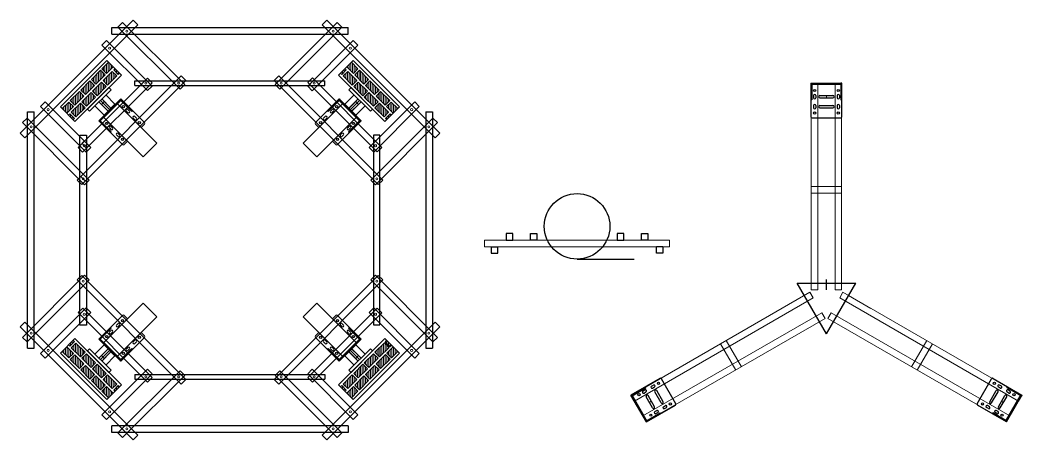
# Model space of a CAD drawing. Header units: millimetres. Extents: x -15418 to 43885, y -27590 to 23052.
# Drawn here: x 25595 to 27536, y 18438 to 19252 of the extents above; entities that cross this region are included whole.
import ezdxf

# ---------------------------------------------------------------- set-up
doc = ezdxf.new("R2010")
doc.units = ezdxf.units.MM
doc.header["$LTSCALE"] = 0.5
doc.layers.get('0').update_dxf_attribs({"lineweight": 5})
doc.layers.get('Defpoints').update_dxf_attribs({"color": 4})
for name, color, linetype in [('Layer1', 1, 'Continuous'), ('Layer2', 2, 'Continuous'), ('Layer3', 9, 'Continuous'), ('Layer4', 6, 'Continuous')]:
    doc.layers.add(name, color=color, linetype=linetype)
for name, color, linetype, lineweight in [('Layer5', 51, 'Continuous', 5), ('Layer8', 7, 'Continuous', 5), ('Layer9', 3, 'Continuous', 5)]:
    doc.layers.add(name, color=color, linetype=linetype, lineweight=lineweight)
pattern_1 = [(90, (20066.9084, -8434.1395), (-3.175, 2e-16), [])]

msp = doc.modelspace()

# ---------------------------------------------------------------- hatches: boundary and pattern name
at = {"layer": 'Layer5', "transparency": 33554661}
h = msp.add_hatch(dxfattribs=at)
h.set_pattern_fill('ANSI31', color=256, angle=45)
h.set_pattern_definition(pattern_1)
h.paths.add_polyline_path([(25698.408, 19084.0081), (25689.5691, 19092.847), (25676.8412, 19080.119), (25685.68, 19071.2802)])
h.paths.add_polyline_path([(25718.9141, 19104.5142), (25710.0752, 19113.3531), (25692.3976, 19095.6754), (25701.2364, 19086.8366)])
h.paths.add_polyline_path([(25712.1965, 19090.7256), (25694.5189, 19073.048), (25703.3577, 19064.2091), (25721.0354, 19081.8868)])
h.paths.add_polyline_path([(25741.5415, 19102.3929), (25732.7026, 19111.2317), (25715.025, 19093.5541), (25723.8638, 19084.7152)])
h.paths.add_polyline_path([(25712.9036, 19116.1815), (25721.7425, 19107.3427), (25739.4202, 19125.0203), (25730.5813, 19133.8592)])
h.paths.add_polyline_path([(25735.5311, 19114.0602), (25744.3699, 19105.2213), (25762.0476, 19122.899), (25753.2087, 19131.7378)])
h.paths.add_polyline_path([(25733.4097, 19136.6876), (25742.2486, 19127.8487), (25759.9262, 19145.5264), (25751.0874, 19154.3653)])
h.paths.add_polyline_path([(25756.0372, 19134.5663), (25764.876, 19125.7274), (25782.5537, 19143.4051), (25773.7148, 19152.2439)])
h.paths.add_polyline_path([(25753.9158, 19157.1937), (25762.7547, 19148.3548), (25775.4826, 19161.0828), (25766.6438, 19169.9216)])
h.paths.add_polyline_path([(25779.0181, 19157.5472), (25776.5433, 19155.0724), (25785.3821, 19146.2335), (25787.857, 19148.7084)])
h.paths.add_polyline_path([(25691.6904, 19070.2195), (25689.2156, 19067.7447), (25698.0544, 19058.9058), (25700.5293, 19061.3807)])
h = msp.add_hatch(dxfattribs=at)
h.set_pattern_fill('ANSI31', color=256, angle=45)
h.set_pattern_definition(pattern_1)
h.paths.add_polyline_path([(26317.9513, 19071.2802), (26326.7901, 19080.119), (26314.0622, 19092.847), (26305.2234, 19084.0081)])
h.paths.add_polyline_path([(26302.3949, 19086.8366), (26311.2338, 19095.6754), (26293.5561, 19113.3531), (26284.7173, 19104.5142)])
h.paths.add_polyline_path([(26282.596, 19081.8868), (26300.2736, 19064.2091), (26309.1125, 19073.048), (26291.4348, 19090.7256)])
h.paths.add_polyline_path([(26279.7675, 19084.7152), (26288.6064, 19093.5541), (26270.9287, 19111.2317), (26262.0899, 19102.3929)])
h.paths.add_polyline_path([(26273.05, 19133.8592), (26264.2112, 19125.0203), (26281.8888, 19107.3427), (26290.7277, 19116.1815)])
h.paths.add_polyline_path([(26250.4226, 19131.7378), (26241.5838, 19122.899), (26259.2614, 19105.2213), (26268.1003, 19114.0602)])
h.paths.add_polyline_path([(26252.5439, 19154.3653), (26243.7051, 19145.5264), (26261.3828, 19127.8487), (26270.2216, 19136.6876)])
h.paths.add_polyline_path([(26221.0777, 19143.4051), (26238.7553, 19125.7274), (26247.5942, 19134.5663), (26229.9165, 19152.2439)])
h.paths.add_polyline_path([(26236.9876, 19169.9216), (26228.1487, 19161.0828), (26240.8767, 19148.3548), (26249.7155, 19157.1937)])
h.paths.add_polyline_path([(26215.7744, 19148.7084), (26218.2492, 19146.2335), (26227.0881, 19155.0724), (26224.6132, 19157.5472)])
h.paths.add_polyline_path([(26303.1021, 19061.3807), (26305.5769, 19058.9058), (26314.4158, 19067.7447), (26311.9409, 19070.2195)])
h = msp.add_hatch(dxfattribs=at)
h.set_pattern_fill('ANSI31', color=256, angle=45)
h.set_pattern_definition(pattern_1)
h.paths.add_polyline_path([(25685.68, 18618.9334), (25676.8412, 18610.0946), (25689.5691, 18597.3667), (25698.408, 18606.2055)])
h.paths.add_polyline_path([(25701.2364, 18603.3771), (25692.3976, 18594.5382), (25710.0752, 18576.8606), (25718.9141, 18585.6994)])
h.paths.add_polyline_path([(25721.0354, 18608.3268), (25703.3577, 18626.0045), (25694.5189, 18617.1657), (25712.1965, 18599.488)])
h.paths.add_polyline_path([(25723.8638, 18605.4984), (25715.025, 18596.6596), (25732.7026, 18578.9819), (25741.5415, 18587.8207)])
h.paths.add_polyline_path([(25730.5813, 18556.3545), (25739.4202, 18565.1933), (25721.7425, 18582.871), (25712.9036, 18574.0321)])
h.paths.add_polyline_path([(25753.2087, 18558.4758), (25762.0476, 18567.3146), (25744.3699, 18584.9923), (25735.5311, 18576.1535)])
h.paths.add_polyline_path([(25751.0874, 18535.8484), (25759.9262, 18544.6872), (25742.2486, 18562.3649), (25733.4097, 18553.526)])
h.paths.add_polyline_path([(25782.5537, 18546.8085), (25764.876, 18564.4862), (25756.0372, 18555.6474), (25773.7148, 18537.9697)])
h.paths.add_polyline_path([(25766.6438, 18520.292), (25775.4826, 18529.1309), (25762.7547, 18541.8588), (25753.9158, 18533.02)])
h.paths.add_polyline_path([(25787.857, 18541.5052), (25785.3821, 18543.9801), (25776.5433, 18535.1413), (25779.0181, 18532.6664)])
h.paths.add_polyline_path([(25700.5293, 18628.8329), (25698.0544, 18631.3078), (25689.2156, 18622.469), (25691.6904, 18619.9941)])
h = msp.add_hatch(dxfattribs=at)
h.set_pattern_fill('ANSI31', color=256, angle=45)
h.set_pattern_definition(pattern_1)
h.paths.add_polyline_path([(26317.9513, 18618.9334), (26326.7901, 18610.0946), (26314.0622, 18597.3667), (26305.2234, 18606.2055)])
h.paths.add_polyline_path([(26302.3949, 18603.3771), (26311.2338, 18594.5382), (26293.5561, 18576.8606), (26284.7173, 18585.6994)])
h.paths.add_polyline_path([(26282.596, 18608.3268), (26300.2736, 18626.0045), (26309.1125, 18617.1657), (26291.4348, 18599.488)])
h.paths.add_polyline_path([(26279.7675, 18605.4984), (26288.6064, 18596.6596), (26270.9287, 18578.9819), (26262.0899, 18587.8207)])
h.paths.add_polyline_path([(26273.05, 18556.3545), (26264.2112, 18565.1933), (26281.8888, 18582.871), (26290.7277, 18574.0321)])
h.paths.add_polyline_path([(26250.4226, 18558.4758), (26241.5838, 18567.3146), (26259.2614, 18584.9923), (26268.1003, 18576.1535)])
h.paths.add_polyline_path([(26252.5439, 18535.8484), (26243.7051, 18544.6872), (26261.3828, 18562.3649), (26270.2216, 18553.526)])
h.paths.add_polyline_path([(26221.0777, 18546.8085), (26238.7553, 18564.4862), (26247.5942, 18555.6474), (26229.9165, 18537.9697)])
h.paths.add_polyline_path([(26236.9876, 18520.292), (26228.1487, 18529.1309), (26240.8767, 18541.8588), (26249.7155, 18533.02)])
h.paths.add_polyline_path([(26215.7744, 18541.5052), (26218.2492, 18543.9801), (26227.0881, 18535.1413), (26224.6132, 18532.6664)])
h.paths.add_polyline_path([(26303.1021, 18628.8329), (26305.5769, 18631.3078), (26314.4158, 18622.469), (26311.9409, 18619.9941)])

# ---------------------------------------------------------------- linework, layer by layer
at = {"transparency": 33554661}
for p, q in [((25725.6316, 19079.4119), (25767.3509, 19121.1312)), ((25771.5935, 19116.8886), (25767.3509, 19121.1312)), ((26232.0378, 19116.8886), (26236.2805, 19121.1312)), ((26277.9998, 19079.4119), (26236.2805, 19121.1312)), ((27127.9061, 19129.3126), (27127.9061, 18729.3126)), ((27127.9061, 19129.3126), (27140.6061, 19129.3126)), ((27140.6061, 19129.3126), (27140.6061, 18729.3126)), ((27173.9061, 19129.3126), (27173.9061, 18729.3126)), ((27186.6061, 19129.3126), (27173.9061, 19129.3126)), ((27186.6061, 19129.3126), (27186.6061, 18729.3126)), ((25729.8742, 19075.1693), (25771.5935, 19116.8886)), ((25761.3405, 19106.6355), (25779.0181, 19088.9579)), ((26242.2909, 19106.6355), (26224.6132, 19088.9579)), ((26273.7571, 19075.1693), (26232.0378, 19116.8886)), ((27157.2561, 19105.3126), (27157.2561, 19101.0126)), ((25725.6316, 19079.4119), (25729.8742, 19075.1693)), ((25740.1273, 19085.4223), (25757.8049, 19067.7447)), ((25750.7339, 19096.0289), (25768.4115, 19078.3513)), ((25757.8049, 19067.7447), (25779.0181, 19088.9579)), ((26245.8264, 19067.7447), (26224.6132, 19088.9579)), ((26252.8975, 19096.0289), (26235.2198, 19078.3513)), ((26263.5041, 19085.4223), (26245.8264, 19067.7447)), ((26277.9998, 19079.4119), (26273.7571, 19075.1693)), ((25719.6813, 19017.3568), (25710.7011, 19008.3765)), ((25715.1912, 19012.8666), (25724.1715, 19003.8864)), ((25717.333, 18953.3799), (25708.3528, 18944.3997)), ((25712.8429, 18948.8898), (25721.8231, 18939.9095)), ((27127.9061, 18729.3126), (27140.6061, 18729.3126)), ((27186.6061, 18729.3126), (27173.9061, 18729.3126)), ((26778.8504, 18524.7304), (27125.2606, 18724.7304)), ((26785.2004, 18513.7319), (27131.6106, 18713.7319)), ((27125.2606, 18724.7304), (27131.6106, 18713.7319)), ((27189.2516, 18724.7304), (27182.9016, 18713.7319)), ((27529.3117, 18513.7319), (27182.9016, 18713.7319)), ((27535.6617, 18524.7304), (27189.2516, 18724.7304)), ((26801.8504, 18484.8933), (27148.2606, 18684.8933)), ((26808.2004, 18473.8947), (27154.6106, 18673.8947)), ((27154.6106, 18673.8947), (27148.2606, 18684.8933)), ((27159.9016, 18673.8947), (27166.2516, 18684.8933)), ((27506.3117, 18473.8947), (27159.9016, 18673.8947)), ((27512.6617, 18484.8933), (27166.2516, 18684.8933)), ((25725.6316, 18610.8017), (25729.8742, 18615.0443)), ((25729.8742, 18615.0443), (25771.5935, 18573.325)), ((25740.1273, 18604.7913), (25757.8049, 18622.469)), ((25757.8049, 18622.469), (25779.0181, 18601.2558)), ((26245.8264, 18622.469), (26224.6132, 18601.2558)), ((26273.7571, 18615.0443), (26232.0378, 18573.325)), ((26263.5041, 18604.7913), (26245.8264, 18622.469)), ((26277.9998, 18610.8017), (26273.7571, 18615.0443)), ((25725.6316, 18610.8017), (25767.3509, 18569.0824)), ((25750.7339, 18594.1847), (25768.4115, 18611.8624)), ((25761.3405, 18583.5781), (25779.0181, 18601.2558)), ((26242.2909, 18583.5781), (26224.6132, 18601.2558)), ((26252.8975, 18594.1847), (26235.2198, 18611.8624)), ((26277.9998, 18610.8017), (26236.2805, 18569.0824)), ((25771.5935, 18573.325), (25767.3509, 18569.0824)), ((26232.0378, 18573.325), (26236.2805, 18569.0824)), ((26778.8504, 18524.7304), (26785.2004, 18513.7319)), ((27535.6617, 18524.7304), (27529.3117, 18513.7319)), ((26814.31, 18511.3126), (26818.0339, 18513.4626)), ((27500.2021, 18511.3126), (27496.4782, 18513.4626)), ((26808.2004, 18473.8947), (26801.8504, 18484.8933)), ((27506.3117, 18473.8947), (27512.6617, 18484.8933))]:
    msp.add_line(p, q, dxfattribs=at)
for centre in [(25801.8463, 19230.266), (26201.785, 19230.266), (25768.6836, 19197.1035), (26234.9477, 19197.1035), (25838.6861, 19129.4014), (25902.5228, 19129.5892), (26101.1085, 19129.5892), (26164.9797, 19129.4605), (25649.8189, 19078.2389), (26353.8124, 19078.2389), (25616.6564, 19045.0763), (26386.975, 19045.0763), (25719.6813, 19008.3765), (26283.95, 19008.3765), (25717.333, 18944.3997), (26286.2983, 18944.3997), (25717.333, 18745.814), (26286.2983, 18745.814), (25719.6813, 18681.8371), (26283.95, 18681.8371), (25616.6564, 18645.1373), (26386.975, 18645.1373), (25649.8189, 18611.9747), (26353.8124, 18611.9747), (25838.6861, 18560.8123), (25902.5228, 18560.6245), (26101.1085, 18560.6245), (26164.9797, 18560.7531), (25768.6836, 18493.1101), (26234.9477, 18493.1101), (25801.8463, 18459.9477), (26201.785, 18459.9477)]:
    msp.add_circle(centre, 2, dxfattribs=at)
at = {"layer": 'Defpoints', "color": 85, "true_color": 0x58ba48, "transparency": 33554661}
for p, q in [((25595.1639, 19032.5556), (25814.3631, 19251.7627)), ((25604.14, 19023.5794), (25823.345, 19242.7809)), ((25823.3451, 19242.7807), (25814.3583, 19251.7675)), ((25705.8501, 18941.897), (25907.3757, 19143.4223)), ((26297.7816, 18941.8968), (26096.2562, 19143.4222)), ((25714.8303, 18932.9167), (25916.3559, 19134.442)), ((26288.8014, 18932.9165), (26087.2759, 19134.442)), ((25595.1639, 19032.5556), (25604.1441, 19023.5753)), ((25714.8303, 18757.2969), (25916.3559, 18555.7716)), ((26288.8014, 18757.2971), (26087.2759, 18555.7717)), ((25705.8501, 18748.3166), (25907.3757, 18546.7913)), ((26297.7816, 18748.3168), (26096.2562, 18546.7914))]:
    msp.add_line(p, q, dxfattribs=at)
at = {"layer": 'Defpoints', "transparency": 33554661}
for p, q in [((26145.247, 19225.0738), (26145.247, 19225.0738)), ((25763.1082, 19173.4571), (25673.3057, 19083.6546)), ((25791.3925, 19145.1729), (25763.1082, 19173.4571)), ((26212.2388, 19145.1729), (26240.5231, 19173.4571)), ((26330.3257, 19083.6546), (26240.5231, 19173.4571)), ((25701.5899, 19055.3703), (25791.3925, 19145.1729)), ((25701.5899, 19055.3703), (25791.3925, 19145.1729)), ((26212.2388, 19145.1729), (26302.0414, 19055.3703)), ((27127.2561, 19129.3126), (27127.2561, 19064.6026)), ((27127.2561, 19129.3126), (27187.2561, 19129.3126)), ((27127.2561, 19129.3126), (27129.2561, 19129.3126)), ((27127.2561, 19127.3126), (27187.2561, 19127.3126)), ((27129.2561, 19129.3126), (27129.2561, 19097.3126)), ((27146.2561, 19127.3126), (27146.2561, 19129.3126)), ((27168.2561, 19127.3126), (27168.2561, 19129.3126)), ((27187.2561, 19129.3126), (27185.2561, 19129.3126)), ((27185.2561, 19129.3126), (27185.2561, 19097.3126)), ((27187.2561, 19064.6026), (27187.2561, 19129.3126)), ((25747.9054, 19056.431), (25790.3318, 19098.8574)), ((25790.3318, 19098.8574), (25788.9176, 19097.4432)), ((25836.0887, 19053.1005), (25790.3318, 19098.8574)), ((26167.5426, 19053.1005), (26213.2995, 19098.8574)), ((26255.7259, 19056.431), (26213.2995, 19098.8574)), ((26213.2995, 19098.8574), (26214.7137, 19097.4432)), ((27132.1061, 19105.3126), (27132.1061, 19101.0126)), ((27136.4061, 19105.3126), (27136.4061, 19101.0126)), ((27144.7561, 19105.3126), (27169.7561, 19105.3126)), ((27144.7561, 19101.0126), (27169.7561, 19101.0126)), ((27178.1061, 19105.3126), (27178.1061, 19101.0126)), ((27182.4061, 19105.3126), (27182.4061, 19101.0126)), ((25673.3057, 19083.6546), (25701.5899, 19055.3703)), ((25749.3196, 19055.0168), (25791.7461, 19097.4432)), ((25778.311, 19084.0081), (25776.8968, 19085.4223)), ((25788.9176, 19097.4432), (25811.545, 19074.8157)), ((25803.8729, 19078.4573), (25806.9135, 19075.4168)), ((26214.7137, 19097.4432), (26192.0863, 19074.8157)), ((26199.7584, 19078.4573), (26196.7178, 19075.4168)), ((26254.3117, 19055.0168), (26211.8853, 19097.4432)), ((26225.3203, 19084.0081), (26226.7345, 19085.4223)), ((26330.3257, 19083.6546), (26302.0414, 19055.3703)), ((27129.2561, 19097.3126), (27127.2561, 19097.3126)), ((27132.1061, 19086.0126), (27132.1061, 19081.7126)), ((27136.4061, 19086.0126), (27136.4061, 19081.7126)), ((27144.7561, 19086.0126), (27169.7561, 19086.0126)), ((27144.7561, 19081.7126), (27169.7561, 19081.7126)), ((27178.1061, 19086.0126), (27178.1061, 19081.7126)), ((27182.4061, 19086.0126), (27182.4061, 19081.7126)), ((27185.2561, 19097.3126), (27187.2561, 19097.3126)), ((25762.7547, 19068.4518), (25761.3405, 19069.866)), ((25800.8324, 19075.4168), (25803.8729, 19072.3762)), ((25811.545, 19074.8157), (25812.9593, 19076.23)), ((25814.4795, 19061.7696), (25817.5201, 19058.7291)), ((25817.5201, 19064.8102), (25820.5607, 19061.7696)), ((26186.1112, 19064.8102), (26183.0707, 19061.7696)), ((26189.1518, 19061.7696), (26186.1112, 19058.7291)), ((26192.0863, 19074.8157), (26190.6721, 19076.23)), ((26202.799, 19075.4168), (26199.7584, 19072.3762)), ((26240.8767, 19068.4518), (26242.2909, 19069.866)), ((27129.4061, 19062.4526), (27185.1061, 19062.4526)), ((25747.9054, 19056.431), (25749.3196, 19057.8452)), ((25747.9054, 19056.431), (25793.6623, 19010.6741)), ((25749.3196, 19057.8452), (25771.9471, 19035.2178)), ((25768.3055, 19042.8899), (25771.346, 19039.8493)), ((25771.346, 19045.9304), (25774.3866, 19042.8899)), ((25829.5833, 19043.5545), (25836.0887, 19050.0599)), ((26174.048, 19043.5545), (26167.5426, 19050.0599)), ((26255.7259, 19056.431), (26209.969, 19010.6741)), ((26232.2853, 19045.9304), (26229.2447, 19042.8899)), ((26254.3117, 19057.8452), (26231.6843, 19035.2178)), ((26235.3259, 19042.8899), (26232.2853, 19039.8493)), ((26255.7259, 19056.431), (26254.3117, 19057.8452)), ((25771.9471, 19035.2178), (25770.5329, 19033.8035)), ((25781.9526, 19029.2427), (25784.9932, 19026.2021)), ((25784.9932, 19032.2833), (25788.0337, 19029.2427)), ((26218.6381, 19032.2833), (26215.5976, 19029.2427)), ((26221.6787, 19029.2427), (26218.6381, 19026.2021)), ((26231.6843, 19035.2178), (26233.0985, 19033.8035)), ((25796.7029, 19010.6741), (25803.2083, 19017.1795)), ((26206.9285, 19010.6741), (26200.4231, 19017.1795)), ((25747.9054, 18633.7827), (25793.6623, 18679.5395)), ((25796.7029, 18679.5395), (25803.2083, 18673.0342)), ((26206.9285, 18679.5395), (26200.4231, 18673.0342)), ((26255.7259, 18633.7827), (26209.969, 18679.5395)), ((25749.3196, 18632.3685), (25771.9471, 18654.9959)), ((25771.9471, 18654.9959), (25770.5329, 18656.4101)), ((25781.9526, 18660.9709), (25784.9932, 18664.0115)), ((25784.9932, 18657.9304), (25788.0337, 18660.9709)), ((26218.6381, 18657.9304), (26215.5976, 18660.9709)), ((26221.6787, 18660.9709), (26218.6381, 18664.0115)), ((26231.6843, 18654.9959), (26233.0985, 18656.4101)), ((26254.3117, 18632.3685), (26231.6843, 18654.9959)), ((25673.3057, 18606.5591), (25701.5899, 18634.8433)), ((25701.5899, 18634.8433), (25791.3925, 18545.0408)), ((25701.5899, 18634.8433), (25791.3925, 18545.0408)), ((25747.9054, 18633.7827), (25790.3318, 18591.3563)), ((25747.9054, 18633.7827), (25749.3196, 18632.3685)), ((25749.3196, 18635.1969), (25791.7461, 18592.7705)), ((25768.3055, 18647.3238), (25771.346, 18650.3643)), ((25771.346, 18644.2832), (25774.3866, 18647.3238)), ((25836.0887, 18637.1131), (25790.3318, 18591.3563)), ((25829.5833, 18646.6591), (25836.0887, 18640.1537)), ((26174.048, 18646.6591), (26167.5426, 18640.1537)), ((26167.5426, 18637.1131), (26213.2995, 18591.3563)), ((26254.3117, 18635.1969), (26211.8853, 18592.7705)), ((26302.0414, 18634.8433), (26212.2388, 18545.0408)), ((26255.7259, 18633.7827), (26213.2995, 18591.3563)), ((26232.2853, 18644.2832), (26229.2447, 18647.3238)), ((26235.3259, 18647.3238), (26232.2853, 18650.3643)), ((26255.7259, 18633.7827), (26254.3117, 18632.3685)), ((26330.3257, 18606.5591), (26302.0414, 18634.8433)), ((25762.7547, 18621.7619), (25761.3405, 18620.3476)), ((25788.9176, 18592.7705), (25811.545, 18615.3979)), ((25800.8324, 18614.7969), (25803.8729, 18617.8374)), ((25803.8729, 18611.7563), (25806.9135, 18614.7969)), ((25811.545, 18615.3979), (25812.9593, 18613.9837)), ((25814.4795, 18628.444), (25817.5201, 18631.4846)), ((25817.5201, 18625.4035), (25820.5607, 18628.444)), ((26186.1112, 18625.4035), (26183.0707, 18628.444)), ((26189.1518, 18628.444), (26186.1112, 18631.4846)), ((26192.0863, 18615.3979), (26190.6721, 18613.9837)), ((26214.7137, 18592.7705), (26192.0863, 18615.3979)), ((26199.7584, 18611.7563), (26196.7178, 18614.7969)), ((26202.799, 18614.7969), (26199.7584, 18617.8374)), ((26240.8767, 18621.7619), (26242.2909, 18620.3476)), ((25763.1082, 18516.7565), (25673.3057, 18606.5591)), ((25778.311, 18606.2055), (25776.8968, 18604.7913)), ((26225.3203, 18606.2055), (26226.7345, 18604.7913)), ((26240.5231, 18516.7565), (26330.3257, 18606.5591)), ((25790.3318, 18591.3563), (25788.9176, 18592.7705)), ((26213.2995, 18591.3563), (26214.7137, 18592.7705)), ((26834.5659, 18557.6484), (26778.5254, 18525.2934)), ((26865.3529, 18508.6238), (26837.5029, 18556.8614)), ((27449.1593, 18508.6238), (27477.0093, 18556.8614)), ((27479.9462, 18557.6484), (27535.9867, 18525.2934)), ((25791.3925, 18545.0408), (25763.1082, 18516.7565)), ((26212.2388, 18545.0408), (26240.5231, 18516.7565)), ((26779.5254, 18523.5613), (26807.2382, 18539.5613)), ((26801.735, 18533.0931), (26805.4589, 18535.2431)), ((26807.2382, 18539.5613), (26806.2382, 18541.2934)), ((26818.4493, 18542.7431), (26822.1732, 18544.8931)), ((26820.5993, 18539.0192), (26824.3232, 18541.1692)), ((27493.9128, 18539.0192), (27490.1889, 18541.1692)), ((27496.0628, 18542.7431), (27492.3389, 18544.8931)), ((27507.2739, 18539.5613), (27508.2739, 18541.2934)), ((27534.9867, 18523.5613), (27507.2739, 18539.5613)), ((27512.7771, 18533.0931), (27509.0532, 18535.2431)), ((26808.5254, 18473.3318), (26778.5254, 18525.2934)), ((26778.5254, 18525.2934), (26779.5254, 18523.5613)), ((26810.2574, 18474.3318), (26780.2574, 18526.2934)), ((26803.885, 18529.3692), (26807.6089, 18531.5192)), ((26820.56, 18500.4873), (26808.06, 18522.1379)), ((26824.2839, 18502.6373), (26811.7839, 18524.2879)), ((26837.2743, 18510.1373), (26824.7743, 18531.7879)), ((26840.9982, 18512.2873), (26828.4982, 18533.9379)), ((27473.5139, 18512.2873), (27486.0139, 18533.9379)), ((27477.2378, 18510.1373), (27489.7378, 18531.7879)), ((27490.2282, 18502.6373), (27502.7282, 18524.2879)), ((27493.9521, 18500.4873), (27506.4521, 18522.1379)), ((27504.2547, 18474.3318), (27534.2547, 18526.2934)), ((27505.9867, 18473.3318), (27535.9867, 18525.2934)), ((27510.6271, 18529.3692), (27506.9032, 18531.5192)), ((27535.9867, 18525.2934), (27534.9867, 18523.5613)), ((26789.7574, 18509.8389), (26788.0254, 18508.8389)), ((26808.5254, 18473.3318), (26864.5659, 18505.6868)), ((26841.4493, 18502.906), (26845.1732, 18505.056)), ((26843.5993, 18499.1821), (26847.3232, 18501.3321)), ((27505.9867, 18473.3318), (27449.9462, 18505.6868)), ((27470.9128, 18499.1821), (27467.1889, 18501.3321)), ((27473.0628, 18502.906), (27469.3389, 18505.056)), ((27524.7547, 18509.8389), (27526.4867, 18508.8389)), ((26800.7574, 18490.7863), (26799.0254, 18489.7863)), ((26807.5254, 18475.0639), (26835.2382, 18491.0639)), ((26824.735, 18493.256), (26828.4589, 18495.406)), ((26826.885, 18489.5321), (26830.6089, 18491.6821)), ((26835.2382, 18491.0639), (26836.2382, 18489.3318)), ((27479.2739, 18491.0639), (27478.2739, 18489.3318)), ((27506.9867, 18475.0639), (27479.2739, 18491.0639)), ((27487.6271, 18489.5321), (27483.9032, 18491.6821)), ((27489.7771, 18493.256), (27486.0532, 18495.406)), ((27513.7547, 18490.7863), (27515.4867, 18489.7863)), ((25858.3843, 18465.1398), (25858.3843, 18465.1398)), ((25858.3843, 18465.1398), (25858.3843, 18465.1398)), ((26808.5254, 18473.3318), (26807.5254, 18475.0639)), ((27505.9867, 18473.3318), (27506.9867, 18475.0639))]:
    msp.add_line(p, q, dxfattribs=at)
for centre, radius in [((27134.2561, 19115.3126), 2.15), ((27180.2561, 19115.3126), 2.15), ((25795.2816, 19084.0081), 2.15), ((26208.3497, 19084.0081), 2.15), ((27134.2561, 19071.7126), 2.15), ((27180.2561, 19071.7126), 2.15), ((25762.7547, 19051.4812), 2.15), ((25826.1114, 19053.1783), 2.15), ((26177.5199, 19053.1783), 2.15), ((26240.8767, 19051.4812), 2.15), ((25793.5845, 19020.6514), 2.15), ((26210.0468, 19020.6514), 2.15), ((26674.1604, 18852.2139), 63.5), ((25793.5845, 18669.5623), 2.15), ((26210.0468, 18669.5623), 2.15), ((25762.7547, 18638.7324), 2.15), ((25826.1114, 18637.0354), 2.15), ((26177.5199, 18637.0354), 2.15), ((26240.8767, 18638.7324), 2.15), ((25795.2816, 18606.2055), 2.15), ((26208.3497, 18606.2055), 2.15), ((26831.9085, 18548.0312), 2.15), ((27482.6037, 18548.0312), 2.15), ((26794.1497, 18526.2312), 2.15), ((27520.3624, 18526.2312), 2.15), ((26854.9085, 18508.194), 2.15), ((27459.6037, 18508.194), 2.15), ((26817.1497, 18486.394), 2.15), ((27497.3624, 18486.394), 2.15)]:
    msp.add_circle(centre, radius, dxfattribs=at)
for centre, start, end in [((27134.2561, 19105.3126), 0, 180), ((27134.2561, 19101.0126), 180, 0), ((27144.7561, 19103.1626), 90, 270), ((27169.7561, 19103.1626), 270, 90), ((27180.2561, 19105.3126), 0, 180), ((27180.2561, 19101.0126), 180, 0), ((25802.3527, 19076.9371), 45, 225), ((26201.2787, 19076.9371), 315, 135), ((27134.2561, 19086.0126), 0, 180), ((27134.2561, 19081.7126), 180, 0), ((27144.7561, 19083.8626), 90, 270), ((27169.7561, 19083.8626), 270, 90), ((27180.2561, 19086.0126), 0, 180), ((27180.2561, 19081.7126), 180, 0), ((25805.3932, 19073.8965), 225, 45), ((25815.9998, 19063.2899), 45, 225), ((25819.0404, 19060.2493), 225, 45), ((26184.591, 19060.2493), 135, 315), ((26187.6315, 19063.2899), 315, 135), ((26198.2381, 19073.8965), 135, 315), ((27129.4061, 19064.6026), 180, 270), ((27185.1061, 19064.6026), 270, 0), ((25769.8257, 19044.4101), 45, 225), ((25772.8663, 19041.3696), 225, 45), ((25834.5684, 19051.5802), 315, 45), ((26169.0629, 19051.5802), 135, 225), ((26230.765, 19041.3696), 135, 315), ((26233.8056, 19044.4101), 315, 135), ((25783.4729, 19030.763), 45, 225), ((25786.5135, 19027.7224), 225, 45), ((26217.1179, 19027.7224), 135, 315), ((26220.1584, 19030.763), 315, 135), ((25795.1826, 19012.1944), 225, 315), ((26208.4487, 19012.1944), 225, 315), ((25795.1826, 18678.0193), 45, 135), ((26208.4487, 18678.0193), 45, 135), ((25783.4729, 18659.4506), 135, 315), ((25786.5135, 18662.4912), 315, 135), ((26217.1179, 18662.4912), 45, 225), ((26220.1584, 18659.4506), 225, 45), ((25769.8257, 18645.8035), 135, 315), ((25772.8663, 18648.844), 315, 135), ((25819.0404, 18629.9643), 315, 135), ((25834.5684, 18638.6334), 315, 45), ((26169.0629, 18638.6334), 135, 225), ((26184.591, 18629.9643), 45, 225), ((26230.765, 18648.844), 45, 225), ((26233.8056, 18645.8035), 225, 45), ((25802.3527, 18613.2766), 135, 315), ((25805.3932, 18616.3171), 315, 135), ((25815.9998, 18626.9237), 135, 315), ((26187.6315, 18626.9237), 225, 45), ((26198.2381, 18616.3171), 45, 225), ((26201.2787, 18613.2766), 225, 45), ((26835.6409, 18555.7864), 30, 120), ((27478.8712, 18555.7864), 60, 150), ((26806.5339, 18533.3812), 300, 120), ((26819.5243, 18540.8812), 120, 300), ((26823.2482, 18543.0312), 300, 120), ((26826.6362, 18532.8629), 30, 210), ((27487.8759, 18532.8629), 330, 150), ((27491.2639, 18543.0312), 60, 240), ((27494.9878, 18540.8812), 240, 60), ((27507.9782, 18533.3812), 60, 240), ((26802.81, 18531.2312), 120, 300), ((26809.922, 18523.2129), 30, 210), ((27504.5902, 18523.2129), 330, 150), ((27511.7021, 18531.2312), 240, 60), ((26822.422, 18501.5623), 210, 30), ((26839.1362, 18511.2123), 210, 30), ((26842.5243, 18501.044), 120, 300), ((26846.2482, 18503.194), 300, 120), ((26863.4909, 18507.5488), 300, 30), ((27451.0212, 18507.5488), 150, 240), ((27468.2639, 18503.194), 60, 240), ((27471.9878, 18501.044), 240, 60), ((27475.3759, 18511.2123), 150, 330), ((27492.0902, 18501.5623), 150, 330), ((26825.81, 18491.394), 120, 300), ((26829.5339, 18493.544), 300, 120), ((27484.9782, 18493.544), 60, 240), ((27488.7021, 18491.394), 240, 60)]:
    msp.add_arc(centre, 2.15, start, end, dxfattribs=at)
at = {"layer": 'Layer1', "transparency": 33554661}
for p, q in [((25793.8771, 19247.2155), (25784.8968, 19238.2352)), ((25905.1037, 19118.0284), (25784.8968, 19238.2352)), ((25914.0839, 19127.0086), (25793.8771, 19247.2155)), ((26089.5474, 19127.0086), (26209.7543, 19247.2155)), ((26098.5277, 19118.0284), (26218.7345, 19238.2352)), ((26209.7543, 19247.2155), (26218.7345, 19238.2352)), ((25762.4204, 19212.3469), (25753.4402, 19203.3667)), ((25753.4402, 19203.3667), (25841.8271, 19114.9797)), ((25762.4204, 19212.3469), (25850.8074, 19123.96)), ((26240.7548, 19211.8909), (26152.3678, 19123.5039)), ((26249.7351, 19202.9106), (26161.3481, 19114.5237)), ((26240.7548, 19211.8909), (26249.7351, 19202.9106)), ((25841.8271, 19114.9797), (25850.8074, 19123.96)), ((25914.0839, 19127.0086), (25905.1037, 19118.0284)), ((26089.5474, 19127.0086), (26098.5277, 19118.0284)), ((26161.3481, 19114.5237), (26152.3678, 19123.5039)), ((25644.0119, 19093.0262), (25635.0316, 19084.0459)), ((25723.4186, 18995.659), (25635.0316, 19084.0459)), ((25732.3988, 19004.6393), (25644.0119, 19093.0262)), ((25758.2999, 19094.1198), (25752.643, 19088.4629)), ((25752.643, 19088.4629), (25766.7852, 19074.3208)), ((25783.7204, 19089.4175), (25757.3453, 19063.0424)), ((25772.442, 19079.9776), (25758.2999, 19094.1198)), ((25777.3918, 19084.9274), (25761.8354, 19069.371)), ((25773.3613, 19079.0584), (25772.442, 19079.9776)), ((25778.311, 19084.0081), (25777.3918, 19084.9274)), ((25783.7204, 19089.4175), (25859.9465, 19013.1914)), ((26219.9109, 19089.4175), (26143.6848, 19013.1914)), ((26219.9109, 19089.4175), (26246.286, 19063.0424)), ((26225.3203, 19084.0081), (26226.2395, 19084.9274)), ((26226.2395, 19084.9274), (26241.7959, 19069.371)), ((26230.2701, 19079.0584), (26231.1893, 19079.9776)), ((26231.1893, 19079.9776), (26245.3314, 19094.1198)), ((26250.9883, 19088.4629), (26236.8461, 19074.3208)), ((26245.3314, 19094.1198), (26250.9883, 19088.4629)), ((26271.2325, 19004.6393), (26359.6194, 19093.0262)), ((26280.2128, 18995.659), (26368.5997, 19084.0459)), ((26359.6194, 19093.0262), (26368.5997, 19084.0459)), ((25599.707, 19053.0454), (25608.6873, 19062.0257)), ((25728.8941, 18941.8188), (25608.6873, 19062.0257)), ((25757.3453, 19063.0424), (25833.5714, 18986.8163)), ((25762.7547, 19068.4518), (25761.8354, 19069.371)), ((25767.7044, 19073.4015), (25766.7852, 19074.3208)), ((25770.5329, 19076.23), (25769.6136, 19077.1492)), ((26246.286, 19063.0424), (26170.0599, 18986.8163)), ((26233.0985, 19076.23), (26234.0177, 19077.1492)), ((26235.9269, 19073.4015), (26236.8461, 19074.3208)), ((26240.8767, 19068.4518), (26241.7959, 19069.371)), ((26274.7372, 18941.8188), (26394.9441, 19062.0257)), ((26403.9243, 19053.0454), (26394.9441, 19062.0257)), ((25719.9139, 18932.8386), (25599.707, 19053.0454)), ((26283.7175, 18932.8386), (26403.9243, 19053.0454)), ((25732.3988, 19004.6393), (25723.4186, 18995.659)), ((25859.9465, 19013.1914), (25833.5714, 18986.8163)), ((26143.6848, 19013.1914), (26170.0599, 18986.8163)), ((26271.2325, 19004.6393), (26280.2128, 18995.659)), ((25719.9139, 18932.8386), (25728.8941, 18941.8188)), ((26283.7175, 18932.8386), (26274.7372, 18941.8188)), ((26549.5604, 18838.1739), (26536.8604, 18838.1739)), ((26536.8604, 18838.1739), (26536.8604, 18825.4739)), ((26549.5604, 18825.4739), (26549.5604, 18838.1739)), ((26583.7604, 18825.4739), (26583.7604, 18838.1739)), ((26583.7604, 18838.1739), (26596.4604, 18838.1739)), ((26596.4604, 18838.1739), (26596.4604, 18825.4739)), ((26764.5604, 18838.1739), (26751.8604, 18838.1739)), ((26751.8604, 18838.1739), (26751.8604, 18825.4739)), ((26764.5604, 18825.4739), (26764.5604, 18838.1739)), ((26798.7604, 18825.4739), (26798.7604, 18838.1739)), ((26798.7604, 18838.1739), (26811.4604, 18838.1739)), ((26811.4604, 18838.1739), (26811.4604, 18825.4739)), ((26536.8604, 18825.4739), (26549.5604, 18825.4739)), ((26596.4604, 18825.4739), (26583.7604, 18825.4739)), ((26751.8604, 18825.4739), (26764.5604, 18825.4739)), ((26811.4604, 18825.4739), (26798.7604, 18825.4739)), ((25719.9139, 18757.3751), (25599.707, 18637.1682)), ((25728.8941, 18748.3948), (25608.6873, 18628.188)), ((25719.9139, 18757.3751), (25728.8941, 18748.3948)), ((26283.7175, 18757.3751), (26274.7372, 18748.3948)), ((26274.7372, 18748.3948), (26394.9441, 18628.188)), ((26283.7175, 18757.3751), (26403.9243, 18637.1682)), ((27157.2561, 18729.3126), (27157.2561, 18749.3126)), ((27173.9061, 18729.3126), (27173.9061, 18729.3126)), ((25723.4186, 18694.5546), (25635.0316, 18606.1677)), ((25732.3988, 18685.5744), (25723.4186, 18694.5546)), ((25757.3453, 18627.1712), (25833.5714, 18703.3973)), ((25859.9465, 18677.0222), (25833.5714, 18703.3973)), ((26143.6848, 18677.0222), (26170.0599, 18703.3973)), ((26246.286, 18627.1712), (26170.0599, 18703.3973)), ((26271.2325, 18685.5744), (26280.2128, 18694.5546)), ((26280.2128, 18694.5546), (26368.5997, 18606.1677)), ((25732.3988, 18685.5744), (25644.0119, 18597.1874)), ((25783.7204, 18600.7961), (25859.9465, 18677.0222)), ((26219.9109, 18600.7961), (26143.6848, 18677.0222)), ((26271.2325, 18685.5744), (26359.6194, 18597.1874)), ((25599.707, 18637.1682), (25608.6873, 18628.188)), ((26403.9243, 18637.1682), (26394.9441, 18628.188)), ((25752.643, 18601.7507), (25766.7852, 18615.8929)), ((25783.7204, 18600.7961), (25757.3453, 18627.1712)), ((25762.7547, 18621.7619), (25761.8354, 18620.8426)), ((25777.3918, 18605.2863), (25761.8354, 18620.8426)), ((25767.7044, 18616.8121), (25766.7852, 18615.8929)), ((25770.5329, 18613.9837), (25769.6136, 18613.0644)), ((26219.9109, 18600.7961), (26246.286, 18627.1712)), ((26226.2395, 18605.2863), (26241.7959, 18620.8426)), ((26233.0985, 18613.9837), (26234.0177, 18613.0644)), ((26235.9269, 18616.8121), (26236.8461, 18615.8929)), ((26250.9883, 18601.7507), (26236.8461, 18615.8929)), ((26240.8767, 18621.7619), (26241.7959, 18620.8426)), ((25644.0119, 18597.1874), (25635.0316, 18606.1677)), ((25758.2999, 18596.0939), (25752.643, 18601.7507)), ((25772.442, 18610.236), (25758.2999, 18596.0939)), ((25773.3613, 18611.1553), (25772.442, 18610.236)), ((25778.311, 18606.2055), (25777.3918, 18605.2863)), ((26225.3203, 18606.2055), (26226.2395, 18605.2863)), ((26230.2701, 18611.1553), (26231.1893, 18610.236)), ((26231.1893, 18610.236), (26245.3314, 18596.0939)), ((26245.3314, 18596.0939), (26250.9883, 18601.7507)), ((26359.6194, 18597.1874), (26368.5997, 18606.1677)), ((25753.8963, 18487.303), (25842.2832, 18575.69)), ((25842.2832, 18575.69), (25851.2635, 18566.7097)), ((26161.3481, 18575.69), (26152.3678, 18566.7097)), ((26249.7351, 18487.303), (26161.3481, 18575.69)), ((25762.8765, 18478.3228), (25851.2635, 18566.7097)), ((25905.1037, 18572.1853), (25784.8968, 18451.9784)), ((25914.0839, 18563.205), (25793.8771, 18442.9982)), ((25914.0839, 18563.205), (25905.1037, 18572.1853)), ((26089.5474, 18563.205), (26098.5277, 18572.1853)), ((26089.5474, 18563.205), (26209.7543, 18442.9982)), ((26098.5277, 18572.1853), (26218.7345, 18451.9784)), ((26240.7548, 18478.3228), (26152.3678, 18566.7097)), ((25762.8765, 18478.3228), (25753.8963, 18487.303)), ((26240.7548, 18478.3228), (26249.7351, 18487.303)), ((25793.8771, 18442.9982), (25784.8968, 18451.9784)), ((26209.7543, 18442.9982), (26218.7345, 18451.9784))]:
    msp.add_line(p, q, dxfattribs=at)
at = {"layer": 'Layer1', "color": 85, "true_color": 0x58ba48, "transparency": 33554661}
for p, q in [((25707.4494, 19005.1225), (25841.8419, 19139.4279)), ((25841.842, 19139.4279), (25850.8222, 19130.4477)), ((26296.111, 19005.1958), (26161.7636, 19139.5431)), ((26287.1307, 18996.2155), (26152.7834, 19130.5629)), ((25716.5991, 18693.8996), (25850.9469, 18559.5518)), ((26287.0817, 18693.9491), (26152.7339, 18559.6013)), ((25707.5195, 18685.0187), (25841.8677, 18550.6705)), ((26296.062, 18684.9688), (26161.7141, 18550.621))]:
    msp.add_line(p, q, dxfattribs=at)
at = {"layer": 'Layer2', "transparency": 33554661}
for p, q in [((25772.8157, 19237.2054), (26230.8157, 19237.2054)), ((25772.8157, 19224.5054), (25772.8157, 19237.2054)), ((26230.8157, 19224.5054), (26230.8157, 19237.2054)), ((25772.8157, 19224.5054), (26230.8157, 19224.5054)), ((25817.8161, 19134.0993), (26185.8141, 19134.0993)), ((25817.8161, 19125.119), (25817.8161, 19134.0993)), ((25817.8161, 19125.119), (26185.8141, 19125.119)), ((26185.8141, 19125.119), (26185.8141, 19134.0993)), ((25753.5623, 19098.8574), (25771.24, 19081.1797)), ((26250.069, 19098.8574), (26232.3914, 19081.1797)), ((25747.9054, 19093.2005), (25765.5831, 19075.5228)), ((26255.7259, 19093.2005), (26238.0482, 19075.5228)), ((25609.7171, 18616.1068), (25609.7171, 19074.1068)), ((25609.7171, 19074.1068), (25622.4171, 19074.1068)), ((25622.4171, 18616.1068), (25622.4171, 19074.1068)), ((26381.2142, 19074.1068), (26381.2142, 18616.1068)), ((26381.2142, 19074.1068), (26393.9142, 19074.1068)), ((26393.9142, 19074.1068), (26393.9142, 18616.1068)), ((25711.2471, 18660.7436), (25711.2471, 19028.7419)), ((25711.2471, 19028.7419), (25723.9471, 19028.7419)), ((25723.9471, 19028.7419), (25723.9471, 18660.7436)), ((26279.6842, 19029.1058), (26279.6842, 18661.1091)), ((26292.3842, 19029.1058), (26279.6842, 19029.1058)), ((26292.3842, 18661.1091), (26292.3842, 19029.1058)), ((26507.8604, 18812.7739), (26507.8604, 18800.0739)), ((26507.8604, 18812.7739), (26520.5604, 18812.7739)), ((26520.5604, 18800.0739), (26520.5604, 18812.7739)), ((26827.7604, 18800.0739), (26827.7604, 18812.7739)), ((26840.4604, 18812.7739), (26827.7604, 18812.7739)), ((26840.4604, 18812.7739), (26840.4604, 18800.0739)), ((26507.8604, 18800.0739), (26520.5604, 18800.0739)), ((26840.4604, 18800.0739), (26827.7604, 18800.0739)), ((27100.618, 18742.0126), (27213.8941, 18742.0126)), ((27157.2561, 18643.9126), (27100.618, 18742.0126)), ((27157.2561, 18643.9126), (27213.8941, 18742.0126)), ((25723.9471, 18660.7436), (25711.2471, 18660.7436)), ((26279.6842, 18661.1091), (26292.3842, 18661.1091)), ((25609.7171, 18616.1068), (25622.4171, 18616.1068)), ((25747.9054, 18597.0131), (25765.5831, 18614.6908)), ((26255.7259, 18597.0131), (26238.0482, 18614.6908)), ((26282.596, 18608.3268), (26300.9138, 18626.6447)), ((26309.9039, 18617.6546), (26291.4348, 18599.488)), ((26300.9138, 18626.6447), (26309.9039, 18617.6546)), ((26305.5769, 18631.3078), (26302.5567, 18628.2876)), ((26302.5567, 18628.2876), (26311.4929, 18619.3514)), ((26317.9513, 18618.9334), (26305.6652, 18606.6473)), ((26311.4929, 18619.3514), (26314.5131, 18622.3716)), ((26381.2142, 18616.1068), (26393.9142, 18616.1068)), ((25753.5623, 18591.3563), (25771.24, 18609.0339)), ((26250.069, 18591.3563), (26232.3914, 18609.0339)), ((26284.7173, 18585.6994), (26303.0381, 18604.0203)), ((26311.9853, 18595.0731), (26293.5561, 18576.8606)), ((26303.0381, 18604.0203), (26311.9853, 18595.0731)), ((26305.6652, 18606.6473), (26314.7008, 18597.6117)), ((26314.7008, 18597.6117), (26326.9869, 18609.8978)), ((25817.8141, 18565.1865), (26185.8179, 18565.1865)), ((25817.8141, 18565.1865), (25817.8141, 18556.2063)), ((25817.8141, 18556.2063), (26185.8179, 18556.2063)), ((26185.8179, 18565.1865), (26185.8179, 18556.2063)), ((26230.8157, 18465.7083), (25773.0955, 18465.7083)), ((25773.0955, 18453.0083), (25773.0955, 18465.7083)), ((26230.8157, 18465.7083), (26230.8157, 18453.0083)), ((26230.8157, 18453.0083), (25773.0955, 18453.0083))]:
    msp.add_line(p, q, dxfattribs=at)
at = {"layer": 'Layer3', "transparency": 33554661}
for p, q in [((25769.1186, 19077.6442), (25768.4115, 19078.3513)), ((26234.5127, 19077.6442), (26235.2198, 19078.3513)), ((25769.1186, 18612.5695), (25768.4115, 18611.8624)), ((26234.5127, 18612.5695), (26235.2198, 18611.8624))]:
    msp.add_line(p, q, dxfattribs=at)
at = {"layer": 'Layer4', "transparency": 33554661}
msp.add_line((26674.1604, 18788.7139), (26784.9802, 18788.7139), dxfattribs=at)
at = {"layer": 'Layer5', "transparency": 33554661}
for p, q in [((25753.9158, 19157.1937), (25766.6438, 19169.9216)), ((25753.9158, 19157.1937), (25762.7547, 19148.3548)), ((25762.7547, 19148.3548), (25775.4826, 19161.0828)), ((25776.5433, 19155.0724), (25779.0181, 19157.5472)), ((26227.0881, 19155.0724), (26224.6132, 19157.5472)), ((26240.8767, 19148.3548), (26228.1487, 19161.0828)), ((26249.7155, 19157.1937), (26236.9876, 19169.9216)), ((26249.7155, 19157.1937), (26240.8767, 19148.3548)), ((25733.4097, 19136.6876), (25751.0874, 19154.3653)), ((25733.4097, 19136.6876), (25742.2486, 19127.8487)), ((25742.2486, 19127.8487), (25759.9262, 19145.5264)), ((25751.0874, 19154.3653), (25759.9262, 19145.5264)), ((25756.0372, 19134.5663), (25773.7148, 19152.2439)), ((25764.876, 19125.7274), (25782.5537, 19143.4051)), ((25773.7148, 19152.2439), (25782.5537, 19143.4051)), ((25776.5433, 19155.0724), (25785.3821, 19146.2335)), ((25785.3821, 19146.2335), (25787.857, 19148.7084)), ((26218.2492, 19146.2335), (26215.7744, 19148.7084)), ((26227.0881, 19155.0724), (26218.2492, 19146.2335)), ((26229.9165, 19152.2439), (26221.0777, 19143.4051)), ((26238.7553, 19125.7274), (26221.0777, 19143.4051)), ((26247.5942, 19134.5663), (26229.9165, 19152.2439)), ((26252.5439, 19154.3653), (26243.7051, 19145.5264)), ((26261.3828, 19127.8487), (26243.7051, 19145.5264)), ((26270.2216, 19136.6876), (26252.5439, 19154.3653)), ((26270.2216, 19136.6876), (26261.3828, 19127.8487)), ((25712.9036, 19116.1815), (25730.5813, 19133.8592)), ((25721.7425, 19107.3427), (25739.4202, 19125.0203)), ((25730.5813, 19133.8592), (25739.4202, 19125.0203)), ((25735.5311, 19114.0602), (25753.2087, 19131.7378)), ((25744.3699, 19105.2213), (25762.0476, 19122.899)), ((25753.2087, 19131.7378), (25762.0476, 19122.899)), ((25756.0372, 19134.5663), (25764.876, 19125.7274)), ((26247.5942, 19134.5663), (26238.7553, 19125.7274)), ((26250.4226, 19131.7378), (26241.5838, 19122.899)), ((26259.2614, 19105.2213), (26241.5838, 19122.899)), ((26268.1003, 19114.0602), (26250.4226, 19131.7378)), ((26273.05, 19133.8592), (26264.2112, 19125.0203)), ((26281.8888, 19107.3427), (26264.2112, 19125.0203)), ((26290.7277, 19116.1815), (26273.05, 19133.8592)), ((25692.3976, 19095.6754), (25710.0752, 19113.3531)), ((25701.2364, 19086.8366), (25718.9141, 19104.5142)), ((25710.0752, 19113.3531), (25718.9141, 19104.5142)), ((25712.9036, 19116.1815), (25721.7425, 19107.3427)), ((25715.025, 19093.5541), (25732.7026, 19111.2317)), ((25723.8638, 19084.7152), (25741.5415, 19102.3929)), ((25732.7026, 19111.2317), (25741.5415, 19102.3929)), ((25735.5311, 19114.0602), (25744.3699, 19105.2213)), ((26268.1003, 19114.0602), (26259.2614, 19105.2213)), ((26270.9287, 19111.2317), (26262.0899, 19102.3929)), ((26279.7675, 19084.7152), (26262.0899, 19102.3929)), ((26288.6064, 19093.5541), (26270.9287, 19111.2317)), ((26290.7277, 19116.1815), (26281.8888, 19107.3427)), ((26293.5561, 19113.3531), (26284.7173, 19104.5142)), ((26302.3949, 19086.8366), (26284.7173, 19104.5142)), ((26311.2338, 19095.6754), (26293.5561, 19113.3531)), ((25689.5691, 19092.847), (25676.8412, 19080.119)), ((25698.408, 19084.0081), (25685.68, 19071.2802)), ((25689.5691, 19092.847), (25698.408, 19084.0081)), ((25692.3976, 19095.6754), (25701.2364, 19086.8366)), ((25694.5189, 19073.048), (25712.1965, 19090.7256)), ((25703.3577, 19064.2091), (25721.0354, 19081.8868)), ((25712.1965, 19090.7256), (25721.0354, 19081.8868)), ((25715.025, 19093.5541), (25723.8638, 19084.7152)), ((26288.6064, 19093.5541), (26279.7675, 19084.7152)), ((26291.4348, 19090.7256), (26282.596, 19081.8868)), ((26300.2736, 19064.2091), (26282.596, 19081.8868)), ((26309.1125, 19073.048), (26291.4348, 19090.7256)), ((26311.2338, 19095.6754), (26302.3949, 19086.8366)), ((26314.0622, 19092.847), (26305.2234, 19084.0081)), ((26305.2234, 19084.0081), (26317.9513, 19071.2802)), ((26314.0622, 19092.847), (26326.7901, 19080.119)), ((25689.2156, 19067.7447), (25691.6904, 19070.2195)), ((25691.6904, 19070.2195), (25700.5293, 19061.3807)), ((25694.5189, 19073.048), (25703.3577, 19064.2091)), ((25698.0544, 19058.9058), (25700.5293, 19061.3807)), ((26309.1125, 19073.048), (26300.2736, 19064.2091)), ((26311.9409, 19070.2195), (26303.1021, 19061.3807)), ((26305.5769, 19058.9058), (26303.1021, 19061.3807)), ((26314.4158, 19067.7447), (26311.9409, 19070.2195)), ((25698.408, 18606.2055), (25685.68, 18618.9334)), ((25689.2156, 18622.469), (25691.6904, 18619.9941)), ((25691.6904, 18619.9941), (25700.5293, 18628.8329)), ((25694.5189, 18617.1657), (25703.3577, 18626.0045)), ((25694.5189, 18617.1657), (25712.1965, 18599.488)), ((25698.0544, 18631.3078), (25700.5293, 18628.8329)), ((25703.3577, 18626.0045), (25721.0354, 18608.3268)), ((25689.5691, 18597.3667), (25676.8412, 18610.0946)), ((25689.5691, 18597.3667), (25698.408, 18606.2055)), ((25692.3976, 18594.5382), (25701.2364, 18603.3771)), ((25692.3976, 18594.5382), (25710.0752, 18576.8606)), ((25701.2364, 18603.3771), (25718.9141, 18585.6994)), ((25712.1965, 18599.488), (25721.0354, 18608.3268)), ((25715.025, 18596.6596), (25723.8638, 18605.4984)), ((25715.025, 18596.6596), (25732.7026, 18578.9819)), ((25723.8638, 18605.4984), (25741.5415, 18587.8207)), ((26279.7675, 18605.4984), (26262.0899, 18587.8207)), ((26288.6064, 18596.6596), (26270.9287, 18578.9819)), ((26288.6064, 18596.6596), (26279.7675, 18605.4984)), ((26291.4348, 18599.488), (26282.596, 18608.3268)), ((25710.0752, 18576.8606), (25718.9141, 18585.6994)), ((25712.9036, 18574.0321), (25721.7425, 18582.871)), ((25712.9036, 18574.0321), (25730.5813, 18556.3545)), ((25721.7425, 18582.871), (25739.4202, 18565.1933)), ((25732.7026, 18578.9819), (25741.5415, 18587.8207)), ((25735.5311, 18576.1535), (25744.3699, 18584.9923)), ((25735.5311, 18576.1535), (25753.2087, 18558.4758)), ((25744.3699, 18584.9923), (25762.0476, 18567.3146)), ((26259.2614, 18584.9923), (26241.5838, 18567.3146)), ((26268.1003, 18576.1535), (26250.4226, 18558.4758)), ((26268.1003, 18576.1535), (26259.2614, 18584.9923)), ((26270.9287, 18578.9819), (26262.0899, 18587.8207)), ((26281.8888, 18582.871), (26264.2112, 18565.1933)), ((26290.7277, 18574.0321), (26273.05, 18556.3545)), ((26290.7277, 18574.0321), (26281.8888, 18582.871)), ((26293.5561, 18576.8606), (26284.7173, 18585.6994)), ((25730.5813, 18556.3545), (25739.4202, 18565.1933)), ((25733.4097, 18553.526), (25742.2486, 18562.3649)), ((25742.2486, 18562.3649), (25759.9262, 18544.6872)), ((25753.2087, 18558.4758), (25762.0476, 18567.3146)), ((25756.0372, 18555.6474), (25764.876, 18564.4862)), ((25756.0372, 18555.6474), (25773.7148, 18537.9697)), ((25764.876, 18564.4862), (25782.5537, 18546.8085)), ((26238.7553, 18564.4862), (26221.0777, 18546.8085)), ((26238.7553, 18564.4862), (26221.0777, 18546.8085)), ((26247.5942, 18555.6474), (26229.9165, 18537.9697)), ((26247.5942, 18555.6474), (26229.9165, 18537.9697)), ((26247.5942, 18555.6474), (26238.7553, 18564.4862)), ((26250.4226, 18558.4758), (26241.5838, 18567.3146)), ((26261.3828, 18562.3649), (26243.7051, 18544.6872)), ((26261.3828, 18562.3649), (26243.7051, 18544.6872)), ((26270.2216, 18553.526), (26261.3828, 18562.3649)), ((26273.05, 18556.3545), (26264.2112, 18565.1933)), ((25733.4097, 18553.526), (25751.0874, 18535.8484)), ((25751.0874, 18535.8484), (25759.9262, 18544.6872)), ((25753.9158, 18533.02), (25762.7547, 18541.8588)), ((25762.7547, 18541.8588), (25775.4826, 18529.1309)), ((25773.7148, 18537.9697), (25782.5537, 18546.8085)), ((25776.5433, 18535.1413), (25785.3821, 18543.9801)), ((25776.5433, 18535.1413), (25779.0181, 18532.6664)), ((25785.3821, 18543.9801), (25787.857, 18541.5052)), ((26218.2492, 18543.9801), (26215.7744, 18541.5052)), ((26218.2492, 18543.9801), (26215.7744, 18541.5052)), ((26227.0881, 18535.1413), (26218.2492, 18543.9801)), ((26227.0881, 18535.1413), (26218.2492, 18543.9801)), ((26229.9165, 18537.9697), (26221.0777, 18546.8085)), ((26229.9165, 18537.9697), (26221.0777, 18546.8085)), ((26227.0881, 18535.1413), (26224.6132, 18532.6664)), ((26227.0881, 18535.1413), (26224.6132, 18532.6664)), ((26240.8767, 18541.8588), (26228.1487, 18529.1309)), ((26240.8767, 18541.8588), (26228.1487, 18529.1309)), ((26249.7155, 18533.02), (26240.8767, 18541.8588)), ((26249.7155, 18533.02), (26240.8767, 18541.8588)), ((26252.5439, 18535.8484), (26243.7051, 18544.6872)), ((26252.5439, 18535.8484), (26243.7051, 18544.6872)), ((26270.2216, 18553.526), (26252.5439, 18535.8484)), ((26270.2216, 18553.526), (26252.5439, 18535.8484)), ((25753.9158, 18533.02), (25766.6438, 18520.292)), ((26249.7155, 18533.02), (26236.9876, 18520.292))]:
    msp.add_line(p, q, dxfattribs=at)
at = {"layer": 'Layer8', "transparency": 33554661}
for p, q in [((27186.6061, 18742.0126), (27186.6061, 18802.0126)), ((27200.2501, 18718.3804), (27243.5514, 18693.3804))]:
    msp.add_line(p, q, dxfattribs=at)
at = {"layer": 'Layer9', "transparency": 33554661}
for p, q in [((26180.2884, 19242.7826), (26189.2686, 19251.7629)), ((26180.2884, 19242.7826), (26399.4915, 19023.5795)), ((26189.2686, 19251.7629), (26408.4717, 19032.5598)), ((25907.3757, 19143.4223), (25916.3559, 19134.442)), ((26096.2562, 19143.4222), (26087.2759, 19134.442)), ((26152.7834, 19130.5629), (26161.7636, 19139.5431)), ((26408.4717, 19032.5598), (26399.4915, 19023.5795)), ((25716.425, 18996.1465), (25707.4521, 19005.1252)), ((26296.111, 19005.1958), (26287.1307, 18996.2155)), ((25714.8303, 18932.9167), (25705.8501, 18941.897)), ((26288.8014, 18932.9165), (26297.7816, 18941.8968)), ((27127.9061, 18929.3126), (27186.6061, 18929.3126)), ((27127.9061, 18916.6126), (27186.6061, 18916.6126)), ((26495.1604, 18825.4739), (26853.1604, 18825.4739)), ((26495.1604, 18825.4739), (26495.1604, 18812.7739)), ((26495.1604, 18812.7739), (26853.1604, 18812.7739)), ((26853.1604, 18812.7739), (26853.1604, 18825.4739)), ((25714.8303, 18757.2969), (25705.8501, 18748.3166)), ((26288.8014, 18757.2971), (26297.7816, 18748.3168)), ((25716.5991, 18693.8996), (25707.5195, 18685.0187)), ((26287.0817, 18693.9491), (26296.062, 18684.9688)), ((25595.1596, 18657.6538), (25604.1398, 18666.6341)), ((25814.3627, 18438.4507), (25595.1596, 18657.6538)), ((25823.3429, 18447.431), (25604.1398, 18666.6341)), ((26399.4921, 18666.6338), (26180.2889, 18447.4305)), ((26408.4784, 18657.6474), (26189.2686, 18438.4507)), ((26399.4987, 18666.6272), (26408.479, 18657.6469)), ((26952.0555, 18624.7304), (26981.4055, 18573.8947)), ((26963.054, 18631.0804), (26992.404, 18580.2447)), ((27351.4581, 18631.0804), (27322.1081, 18580.2447)), ((27362.4567, 18624.7304), (27333.1067, 18573.8947)), ((25841.8677, 18550.6705), (25850.9469, 18559.5518)), ((25907.3757, 18546.7913), (25916.3559, 18555.7716)), ((26096.2562, 18546.7914), (26087.2759, 18555.7717)), ((26152.7339, 18559.6013), (26161.7141, 18550.621)), ((25823.3429, 18447.431), (25814.3627, 18438.4507)), ((26189.2686, 18438.4507), (26180.2884, 18447.431))]:
    msp.add_line(p, q, dxfattribs=at)
at = {"layer": 'Layer9', "color": 85, "true_color": 0x58ba48, "transparency": 33554661}
msp.add_line((25716.425, 18996.1465), (25850.8222, 19130.4477), dxfattribs=at)

doc.saveas('drawing.dxf')
